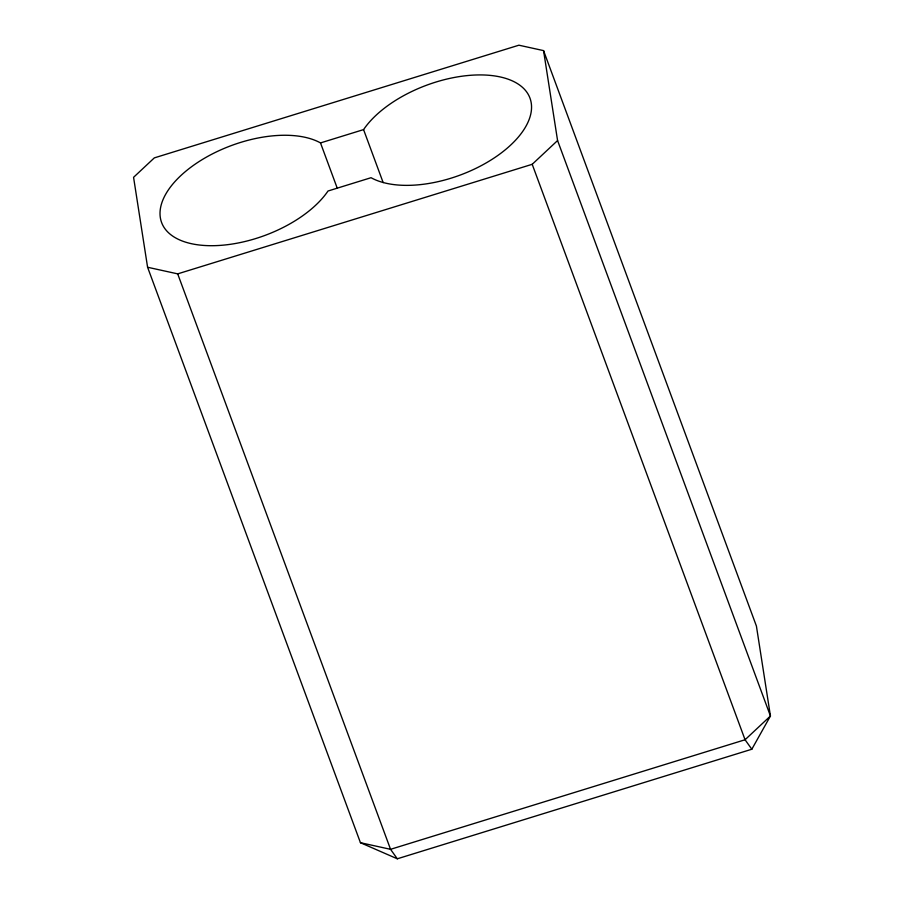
<?xml version="1.0" encoding="UTF-8"?>
<svg xmlns="http://www.w3.org/2000/svg" width="904" height="904" viewBox="0 0 904 904"><rect width="100%" height="100%" fill="white"/><g stroke="black" fill="none" stroke-linecap="round" stroke-linejoin="round"><path stroke-width="1.36" d="M751.823 749.235L770.434 716.002L756.411 626.054L543.553 50.613L518.907 45.2L154.324 157.884L133.566 177.32L147.589 267.256L360.447 842.709L397.308 858.8L751.823 749.235L745.065 739.754L532.207 164.302L557.576 140.549L543.553 50.613M320.502 142.922L363.566 129.611A92.321 47.968 -20.3 0 1 494.126 75.857A92.321 47.968 -20.3 0 1 505.607 149.522A92.321 47.968 -20.3 0 1 371.058 177.704L328.005 191.015A92.321 47.968 -20.3 0 1 197.445 244.769A92.321 47.968 -20.3 0 1 185.953 171.105A92.321 47.968 -20.3 0 1 320.502 142.922L337.158 187.964M147.589 267.256L177.692 273.867L532.207 164.302M360.447 842.709L390.551 849.319L745.065 739.754L770.434 716.002L557.576 140.549M397.308 858.8L390.551 849.319L177.692 273.867M363.566 129.611L383.16 182.597"/></g></svg>
